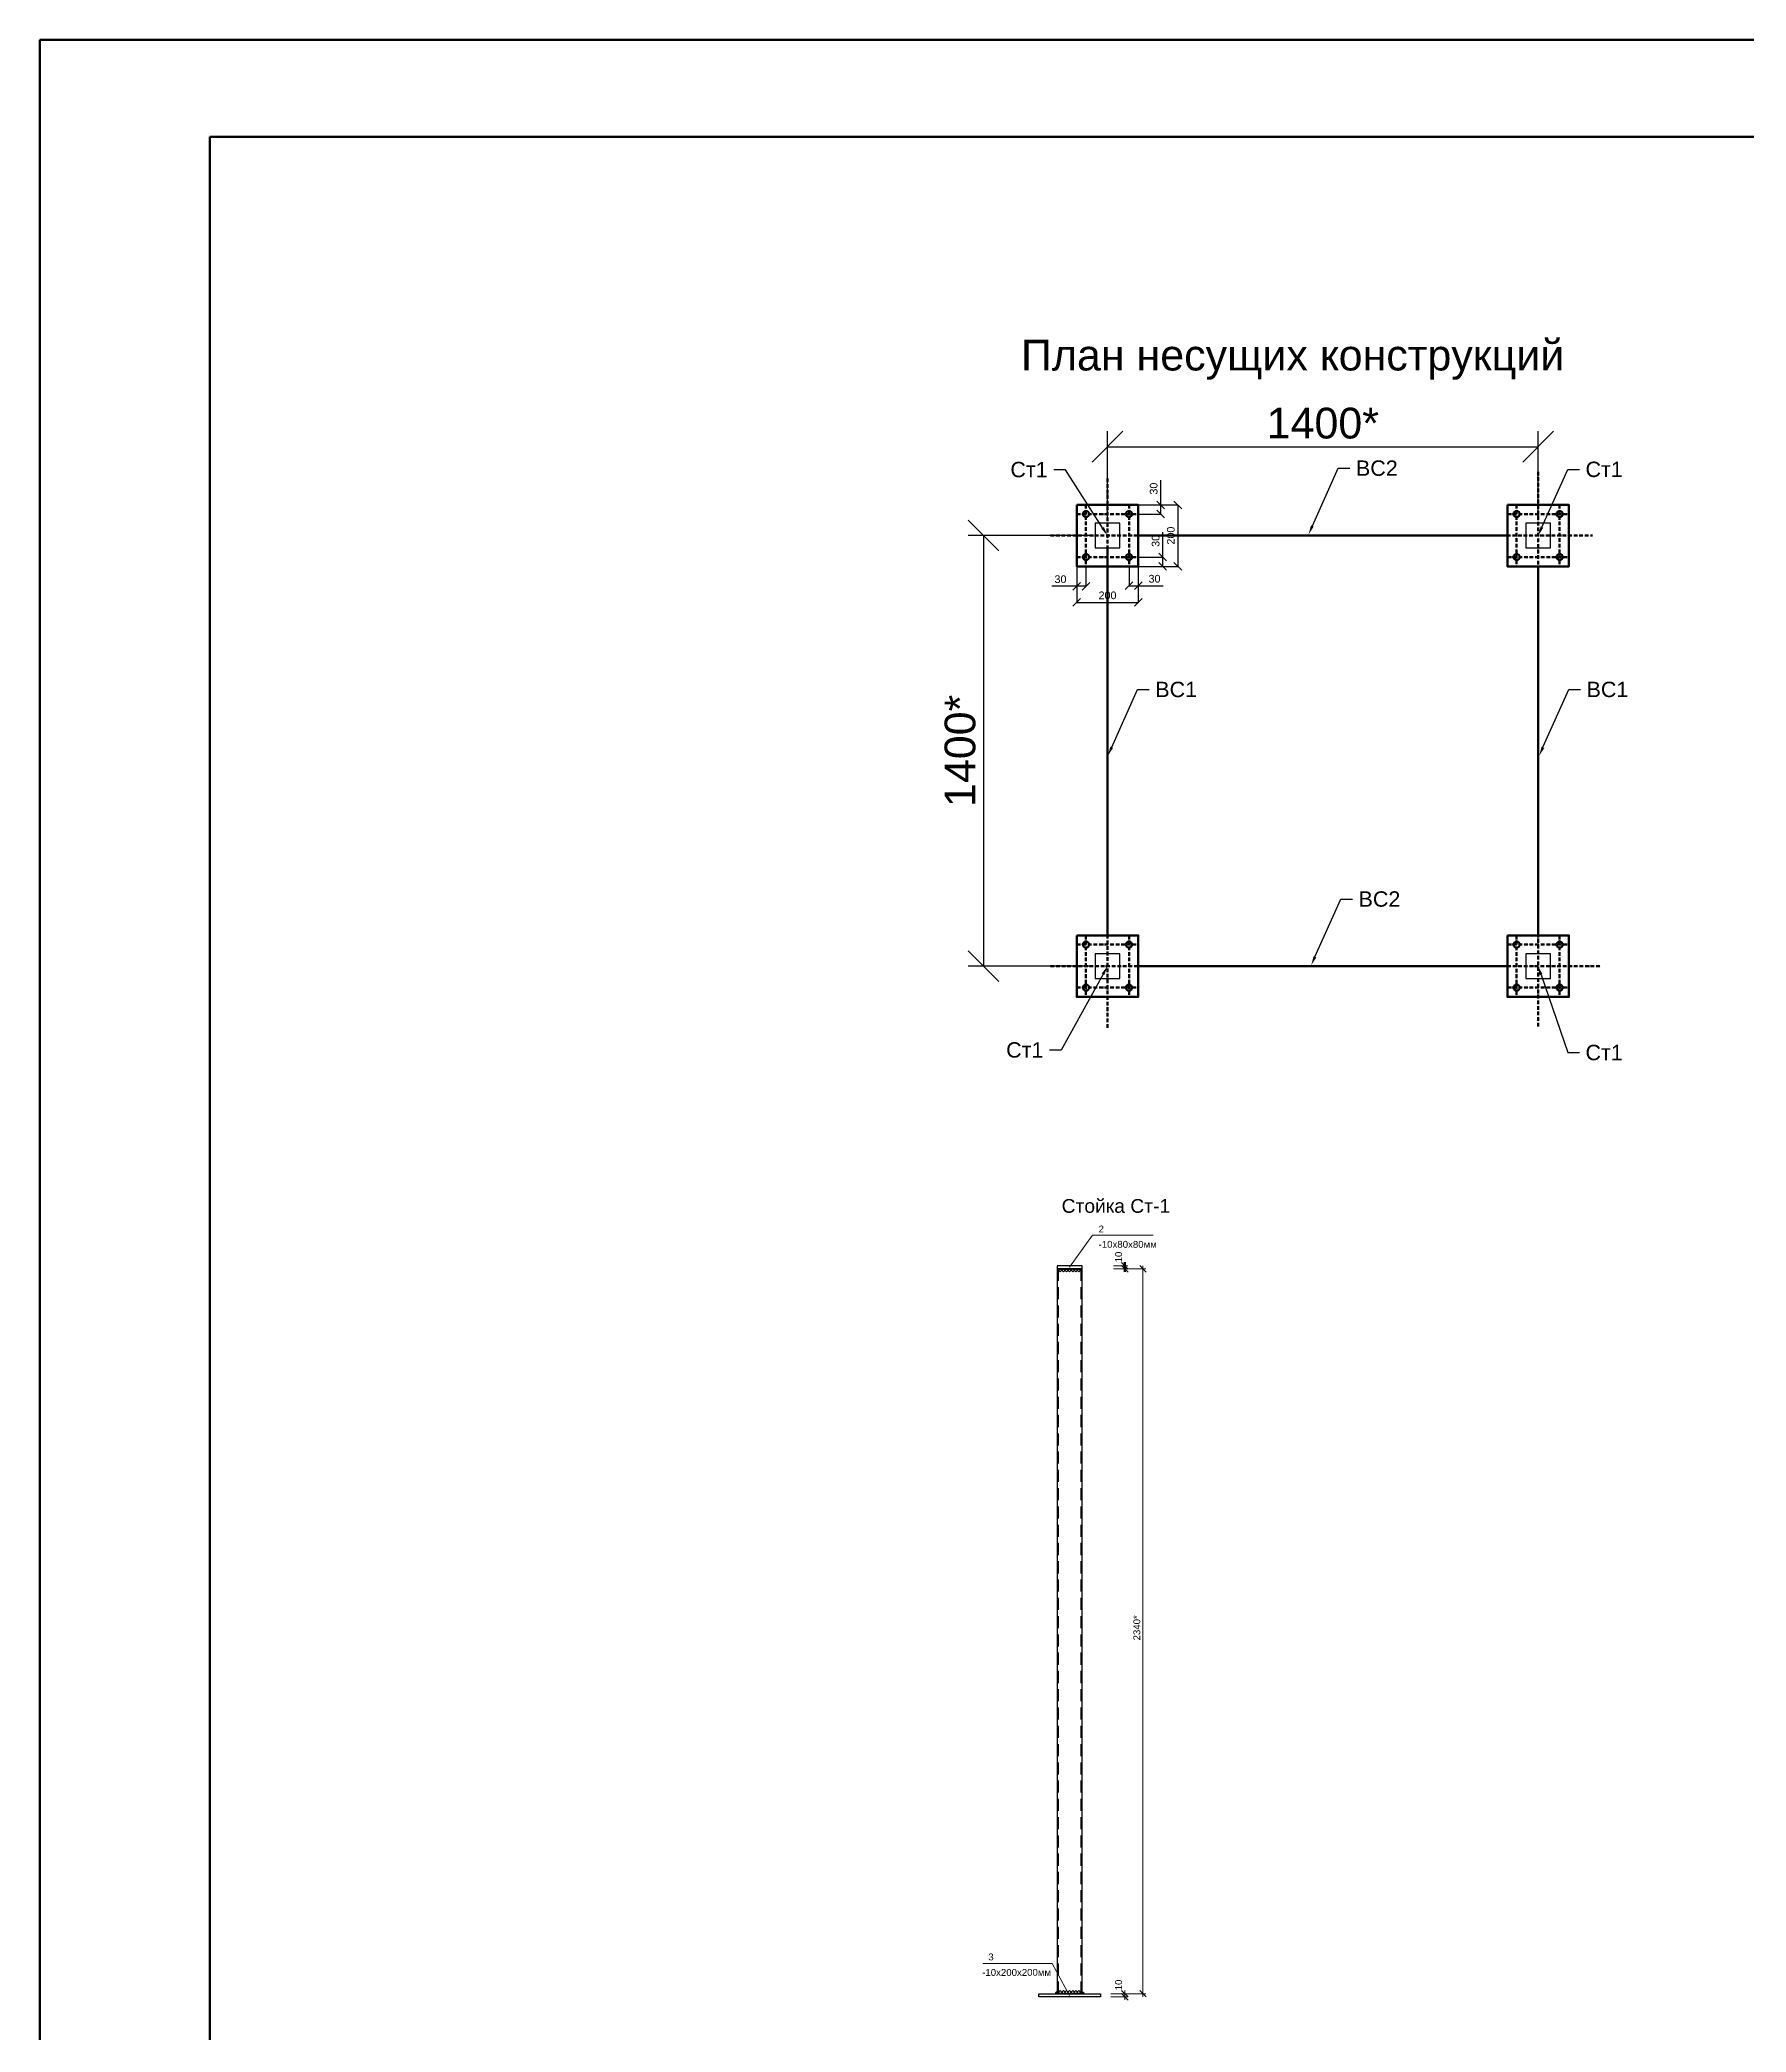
# Model space of a CAD drawing. Header units: millimetres. Extents: x -208979 to 31, y -109229 to 48340.
# Drawn here: x -24180 to -18633, y -3367 to 3112 of the extents above; entities that cross this region are included whole.
import ezdxf
from ezdxf import colors
from ezdxf.entities.mleader import LeaderData, LeaderLine
from ezdxf.math import Vec2, Vec3

# ---------------------------------------------------------------- set-up
doc = ezdxf.new("R2010")
doc.units = ezdxf.units.MM
doc.linetypes.add('ACAD_ISO10W100', pattern=[18, 12, -3, 0, -3])
doc.layers.add('PDF _Геометрия', color=7, linetype='Continuous')
doc.layers.add('PDF _Текст', color=7, linetype='Continuous')
doc.layers.add('PDF _Сплошная заливка', color=7, linetype='Continuous', true_color=0xffffff)
doc.styles.add('PDF Arial', font='arial.ttf')
doc.styles.get("Standard").update_dxf_attribs({"font": 'arial.ttf'})
doc.dimstyles.new('ISO-25', dxfattribs={"dimtxt": 2.5, "dimasz": 2.5, "dimexe": 1.25, "dimexo": 0.625, "dimtad": 1, "dimtxsty": 'Standard', "dimcen": 2.5, "dimadec": 0, "dimazin": 0, "dimtfac": 1, "dimtmove": 0, "dimatfit": 3, "dimfxl": 1, "dimarcsym": 0})

# ---------------------------------------------------------------- blocks, each defined once
blk = doc.blocks.new('_Oblique')
at = {"color": 0, "linetype": 'ByBlock', "lineweight": -2}
blk.add_line((-0.5, -0.5), (0.5, 0.5), dxfattribs=at)
blk = doc.blocks.new('*D2')
at = {"color": 0, "linetype": 'Continuous', "lineweight": -2, "transparency": 16777216}
for p, q in [((-20709.2, 1549.4), (-20709.2, 1838.5)), ((-19309.2, 1549.4), (-19309.2, 1838.5)), ((-20709.2, 1788.5), (-19309.2, 1788.5))]:
    blk.add_line(p, q, dxfattribs=at)
at = {"layer": 'Defpoints', "color": 0, "linetype": 'Continuous', "lineweight": 100, "transparency": 16777216}
for p in [(-19309.2, 1788.5), (-20709.2, 1499.4), (-19309.2, 1499.4)]:
    blk.add_point(p, dxfattribs=at)
at = {"color": 0, "linetype": 'Continuous', "lineweight": -2, "transparency": 16777216, "xscale": 100, "yscale": 100, "zscale": 100, "rotation": 180}
blk.add_blockref('_Oblique', (-20709.2, 1788.5), dxfattribs=at)
at = {"color": 0, "linetype": 'Continuous', "lineweight": -2, "transparency": 16777216, "xscale": 100, "yscale": 100, "zscale": 100}
blk.add_blockref('_Oblique', (-19309.2, 1788.5), dxfattribs=at)
at = {"color": 0, "linetype": 'Continuous', "lineweight": 50, "transparency": 16777216, "insert": (-20009.2, 1864.5), "char_height": 100, "width": 420.317, "attachment_point": 5}
blk.add_mtext('1400*', dxfattribs=at)
blk = doc.blocks.new('*D4')
at = {"color": 0, "linetype": 'Continuous', "lineweight": -2, "transparency": 16777216}
for p, q in [((-20759.2, 1499.4), (-21162.1, 1499.4)), ((-21112.1, 1499.4), (-21112.1, 99.4)), ((-20759.2, 99.4), (-21162.1, 99.4))]:
    blk.add_line(p, q, dxfattribs=at)
at = {"layer": 'Defpoints', "color": 0, "linetype": 'Continuous', "lineweight": 100, "transparency": 16777216}
for p in [(-20709.2, 1499.4), (-21112.1, 99.4), (-20709.2, 99.4)]:
    blk.add_point(p, dxfattribs=at)
at = {"color": 0, "linetype": 'Continuous', "lineweight": -2, "transparency": 16777216, "xscale": 100, "yscale": 100, "zscale": 100}
for p, rotation in [((-21112.1, 1499.4), 90), ((-21112.1, 99.4), 270)]:
    blk.add_blockref('_Oblique', p, dxfattribs=dict(at, rotation=rotation))
at = {"color": 0, "linetype": 'Continuous', "lineweight": 50, "transparency": 16777216, "insert": (-21188.2, 799.4), "char_height": 100, "attachment_point": 5, "rotation": 90}
blk.add_mtext('1400*', dxfattribs=at)
blk = doc.blocks.new('*D5')
at = {"color": 0, "lineweight": -2, "transparency": 16777216}
for p, q in [((-20809.2, 1398.7), (-20809.2, 1280.9)), ((-20609.2, 1398.7), (-20609.2, 1280.9)), ((-20809.2, 1282.1), (-20609.2, 1282.1))]:
    blk.add_line(p, q, dxfattribs=at)
at = {"layer": 'Defpoints', "color": 0, "lineweight": 100, "transparency": 16777216}
for p in [(-20809.2, 1399.4), (-20609.2, 1399.4), (-20609.2, 1282.1)]:
    blk.add_point(p, dxfattribs=at)
at = {"color": 0, "lineweight": -2, "transparency": 16777216, "xscale": 25, "yscale": 25, "zscale": 25, "rotation": 180}
blk.add_blockref('_Oblique', (-20809.2, 1282.1), dxfattribs=at)
at = {"color": 0, "lineweight": -2, "transparency": 16777216, "xscale": 25, "yscale": 25, "zscale": 25}
blk.add_blockref('_Oblique', (-20609.2, 1282.1), dxfattribs=at)
at = {"color": 0, "lineweight": 100, "transparency": 16777216, "insert": (-20709.2, 1304.9), "char_height": 25, "attachment_point": 5}
blk.add_mtext('200', dxfattribs=at)
blk = doc.blocks.new('*D6')
at = {"color": 0, "lineweight": -2, "transparency": 16777216}
for p, q in [((-20809.2, 1398.7), (-20809.2, 1333.4)), ((-20779.2, 1398.7), (-20779.2, 1333.4)), ((-20809.2, 1334.6), (-20889.9, 1334.6)), ((-20779.2, 1334.6), (-20809.2, 1334.6))]:
    blk.add_line(p, q, dxfattribs=at)
at = {"layer": 'Defpoints', "color": 0, "lineweight": 100, "transparency": 16777216}
for p in [(-20809.2, 1399.4), (-20779.2, 1399.4), (-20809.2, 1334.6)]:
    blk.add_point(p, dxfattribs=at)
at = {"color": 0, "lineweight": -2, "transparency": 16777216, "xscale": 25, "yscale": 25, "zscale": 25, "rotation": 180}
blk.add_blockref('_Oblique', (-20809.2, 1334.6), dxfattribs=at)
at = {"color": 0, "lineweight": -2, "transparency": 16777216, "xscale": 25, "yscale": 25, "zscale": 25}
blk.add_blockref('_Oblique', (-20779.2, 1334.6), dxfattribs=at)
at = {"color": 0, "lineweight": 100, "transparency": 16777216, "insert": (-20862.1, 1357.4), "char_height": 25, "attachment_point": 5}
blk.add_mtext('30', dxfattribs=at)
blk = doc.blocks.new('*D7')
at = {"color": 0, "lineweight": -2, "transparency": 16777216}
for p, q in [((-20639.2, 1398.7), (-20639.2, 1335)), ((-20609.2, 1398.7), (-20609.2, 1335)), ((-20639.2, 1336.2), (-20609.2, 1336.2)), ((-20609.2, 1336.2), (-20528.5, 1336.2))]:
    blk.add_line(p, q, dxfattribs=at)
at = {"layer": 'Defpoints', "color": 0, "lineweight": 100, "transparency": 16777216}
for p in [(-20639.2, 1399.4), (-20609.2, 1399.4), (-20609.2, 1336.2)]:
    blk.add_point(p, dxfattribs=at)
at = {"color": 0, "lineweight": -2, "transparency": 16777216, "xscale": 25, "yscale": 25, "zscale": 25, "rotation": 180}
blk.add_blockref('_Oblique', (-20639.2, 1336.2), dxfattribs=at)
at = {"color": 0, "lineweight": -2, "transparency": 16777216, "xscale": 25, "yscale": 25, "zscale": 25}
blk.add_blockref('_Oblique', (-20609.2, 1336.2), dxfattribs=at)
at = {"color": 0, "lineweight": 100, "transparency": 16777216, "insert": (-20556.4, 1359), "char_height": 25, "attachment_point": 5}
blk.add_mtext('30', dxfattribs=at)
blk = doc.blocks.new('*D8')
at = {"color": 0, "lineweight": -2, "transparency": 16777216}
for p, q in [((-20608.6, 1599.4), (-20479.3, 1599.4)), ((-20480.6, 1599.4), (-20480.6, 1399.4)), ((-20608.6, 1399.4), (-20479.3, 1399.4))]:
    blk.add_line(p, q, dxfattribs=at)
at = {"layer": 'Defpoints', "color": 0, "lineweight": 100, "transparency": 16777216}
for p in [(-20609.2, 1599.4), (-20609.2, 1399.4), (-20480.6, 1399.4)]:
    blk.add_point(p, dxfattribs=at)
at = {"color": 0, "lineweight": -2, "transparency": 16777216, "xscale": 25, "yscale": 25, "zscale": 25}
for p, rotation in [((-20480.6, 1599.4), 90), ((-20480.6, 1399.4), 270)]:
    blk.add_blockref('_Oblique', p, dxfattribs=dict(at, rotation=rotation))
at = {"color": 0, "lineweight": 100, "transparency": 16777216, "insert": (-20503.3, 1499.4), "char_height": 25, "attachment_point": 5, "rotation": 90}
blk.add_mtext('200', dxfattribs=at)
blk = doc.blocks.new('*D9')
at = {"color": 0, "lineweight": -2, "transparency": 16777216}
for p, q in [((-20536.3, 1599.4), (-20536.3, 1680.1)), ((-20608.6, 1599.4), (-20535, 1599.4)), ((-20608.6, 1569.4), (-20535, 1569.4)), ((-20536.3, 1569.4), (-20536.3, 1599.4))]:
    blk.add_line(p, q, dxfattribs=at)
at = {"layer": 'Defpoints', "color": 0, "lineweight": 100, "transparency": 16777216}
for p in [(-20609.2, 1599.4), (-20609.2, 1569.4), (-20536.3, 1599.4)]:
    blk.add_point(p, dxfattribs=at)
at = {"color": 0, "lineweight": -2, "transparency": 16777216, "xscale": 25, "yscale": 25, "zscale": 25}
for p, rotation in [((-20536.3, 1599.4), 90), ((-20536.3, 1569.4), 270)]:
    blk.add_blockref('_Oblique', p, dxfattribs=dict(at, rotation=rotation))
at = {"color": 0, "lineweight": 100, "transparency": 16777216, "insert": (-20559, 1652.2), "char_height": 25, "attachment_point": 5, "rotation": 90}
blk.add_mtext('30', dxfattribs=at)
blk = doc.blocks.new('*D10')
at = {"color": 0, "lineweight": -2, "transparency": 16777216}
for p, q in [((-20529.9, 1429.4), (-20529.9, 1510.1)), ((-20608.6, 1429.4), (-20528.6, 1429.4)), ((-20529.9, 1399.4), (-20529.9, 1429.4)), ((-20608.6, 1399.4), (-20528.6, 1399.4))]:
    blk.add_line(p, q, dxfattribs=at)
at = {"layer": 'Defpoints', "color": 0, "lineweight": 100, "transparency": 16777216}
for p in [(-20609.2, 1429.4), (-20609.2, 1399.4), (-20529.9, 1399.4)]:
    blk.add_point(p, dxfattribs=at)
at = {"color": 0, "lineweight": -2, "transparency": 16777216, "xscale": 25, "yscale": 25, "zscale": 25}
for p, rotation in [((-20529.9, 1429.4), 90), ((-20529.9, 1399.4), 270)]:
    blk.add_blockref('_Oblique', p, dxfattribs=dict(at, rotation=rotation))
at = {"color": 0, "lineweight": 100, "transparency": 16777216, "insert": (-20552.7, 1482.2), "char_height": 25, "attachment_point": 5, "rotation": 90}
blk.add_mtext('30', dxfattribs=at)

msp = doc.modelspace()

# ---------------------------------------------------------------- hatches: boundary and pattern name
at = {"layer": 'PDF _Сплошная заливка', "lineweight": 100, "transparency": 33554559}
for points in [[(-20878.852, -3241.897), (-20872.455, -3242.324), (-20872.455, -3236.353), (-20873.734, -3236.353), (-20875.014, -3236.78), (-20875.867, -3237.206), (-20877.573, -3238.912), (-20877.999, -3239.765), (-20878.426, -3240.191)], [(-20785.884, -3241.471), (-20786.31, -3241.471), (-20786.31, -3240.191), (-20786.737, -3240.191), (-20786.737, -3238.912), (-20788.016, -3237.633), (-20788.869, -3237.206), (-20789.296, -3236.78), (-20790.575, -3236.353), (-20791.854, -3236.353), (-20791.854, -3242.324), (-20785.884, -3242.324)]]:
    msp.add_hatch(color=1, dxfattribs=at).paths.add_polyline_path(points)

# ---------------------------------------------------------------- linework, layer by layer
at = {"color": 241, "linetype": 'ACAD_ISO10W100', "lineweight": 50, "true_color": 0xf7abae}
for p, q in [((-20709.208, -100.917), (-20709.208, 1691.024)), ((-19309.208, -96.827), (-19309.208, 1712.978)), ((-20809.208, 1569.375), (-20609.208, 1569.375)), ((-20779.208, 1599.375), (-20779.208, 1399.375)), ((-20639.208, 1599.375), (-20639.208, 1399.375)), ((-19409.208, 1569.375), (-19209.208, 1569.375)), ((-19379.208, 1599.375), (-19379.208, 1399.375)), ((-19239.208, 1599.375), (-19239.208, 1399.375)), ((-20894.865, 1499.375), (-19132.175, 1499.375)), ((-20809.208, 1429.375), (-20609.208, 1429.375)), ((-19409.208, 1429.375), (-19209.208, 1429.375)), ((-20779.208, 199.375), (-20779.208, -0.625)), ((-20639.208, 199.375), (-20639.208, -0.625)), ((-19379.208, 199.375), (-19379.208, -0.625)), ((-19239.208, 199.375), (-19239.208, -0.625)), ((-20809.208, 169.375), (-20609.208, 169.375)), ((-19409.208, 169.375), (-19209.208, 169.375)), ((-20894.258, 99.375), (-19104.163, 99.375)), ((-20809.208, 29.375), (-20609.208, 29.375)), ((-19409.208, 29.375), (-19209.208, 29.375))]:
    msp.add_line(p, q, dxfattribs=at)
at = {"color": 152, "lineweight": 100, "true_color": 0x2776bb}
for p, q in [((-20609.208, 1499.375), (-19409.208, 1499.375)), ((-20709.208, 1459.375), (-20709.208, 199.375)), ((-19309.208, 199.375), (-19309.208, 1399.375)), ((-20609.208, 99.375), (-19409.208, 99.375))]:
    msp.add_line(p, q, dxfattribs=at)
at = {"lineweight": 100}
msp.add_line((-20653.255, -863.399), (-20653.255, -894.642), dxfattribs=at)
at = {"color": 1, "lineweight": 100}
for points in [[(-24180.412, 3111.595), (-13082.097, 3111.595), (-13082.097, -18754.015), (-24180.412, -18754.015)], [(-23627.471, 2795.846), (-13635.038, 2795.846), (-13635.038, -18359.329), (-23627.471, -18359.329)]]:
    msp.add_lwpolyline(points, close=True, dxfattribs=at)
at = {"color": 152, "lineweight": 100, "true_color": 0x2776bb}
for points in [[(-20809.208, 1599.375), (-20609.208, 1599.375), (-20609.208, 1399.375), (-20809.208, 1399.375)], [(-19409.208, 1599.375), (-19209.208, 1599.375), (-19209.208, 1399.375), (-19409.208, 1399.375)], [(-20809.208, 199.375), (-20609.208, 199.375), (-20609.208, -0.625), (-20809.208, -0.625)], [(-19409.208, 199.375), (-19209.208, 199.375), (-19209.208, -0.625), (-19409.208, -0.625)]]:
    msp.add_lwpolyline(points, close=True, dxfattribs=at)
at = {"color": 152, "true_color": 0x2776bb}
for points in [[(-20749.208, 1459.375), (-20669.208, 1459.375), (-20669.208, 1539.375), (-20749.208, 1539.375)], [(-19349.208, 1459.375), (-19269.208, 1459.375), (-19269.208, 1539.375), (-19349.208, 1539.375)], [(-20749.208, 59.375), (-20669.208, 59.375), (-20669.208, 139.375), (-20749.208, 139.375)], [(-19349.208, 59.375), (-19269.208, 59.375), (-19269.208, 139.375), (-19349.208, 139.375)]]:
    msp.add_lwpolyline(points, close=True, dxfattribs=at)
at = {"color": 152, "lineweight": 100, "true_color": 0x2776bb}
for centre in [(-20779.208, 1569.375), (-20639.208, 1569.375), (-19379.208, 1569.375), (-19239.208, 1569.375), (-20779.208, 1429.375), (-20639.208, 1429.375), (-19379.208, 1429.375), (-19239.208, 1429.375), (-20779.208, 169.375), (-20639.208, 169.375), (-19379.208, 169.375), (-19239.208, 169.375), (-20779.208, 29.375), (-20639.208, 29.375), (-19379.208, 29.375), (-19239.208, 29.375)]:
    msp.add_circle(centre, 10, dxfattribs=at)
at = {"layer": 'PDF _Геометрия', "lineweight": 13}
for points in [[(-20560.714, -776.111), (-20758.164, -776.111), (-20832.368, -880.128), (-20758.164, -776.111)], [(-20593.977, -3242.324), (-20593.977, -3252.559), (-20593.977, -3242.324), (-20593.977, -885.285), (-20593.977, -875.05), (-20593.977, -885.285)], [(-21114.708, -3143.836), (-20888.908, -3143.836), (-20832.368, -3247.853), (-20888.908, -3143.836)], [(-20653.255, -3242.324), (-20653.255, -3232.089), (-20653.255, -3242.324), (-20653.255, -3252.559), (-20653.255, -3262.367), (-20653.255, -3252.559)]]:
    msp.add_lwpolyline(points, close=True, dxfattribs=at)
at = {"layer": 'PDF _Геометрия', "color": 5, "lineweight": 30}
for points in [[(-20872.455, -885.285), (-20791.854, -885.285), (-20791.854, -875.05), (-20872.455, -875.05)], [(-20663.917, -864.388), (-20642.594, -885.711)], [(-20642.594, -895.946), (-20663.917, -874.197)], [(-20642.594, -895.946), (-20663.917, -874.197)], [(-20604.639, -874.197), (-20583.316, -895.946)], [(-20642.594, -3252.985), (-20663.917, -3231.662)], [(-20642.594, -3252.985), (-20663.917, -3231.662)], [(-20583.316, -3252.985), (-20604.639, -3231.662)], [(-20731.724, -3252.559), (-20933.012, -3252.559), (-20933.012, -3242.324), (-20731.724, -3242.324)], [(-20642.594, -3263.22), (-20663.917, -3241.897)]]:
    msp.add_lwpolyline(points, close=True, dxfattribs=at)
for points in [[(-20791.854, -1092.478), (-20791.854, -885.285), (-20872.455, -885.285), (-20872.455, -1096.679)], [(-20872.455, -1086.573), (-20872.455, -3242.324)], [(-20791.854, -3242.324), (-20791.854, -1086.573)], [(-20872.455, -3236.353), (-20875.867, -3237.206), (-20877.999, -3239.338), (-20878.852, -3242.324)], [(-20791.854, -3236.353), (-20788.869, -3237.206), (-20786.737, -3239.338), (-20785.884, -3242.324)], [(-20872.455, -3242.324), (-20791.854, -3242.324)]]:
    msp.add_lwpolyline(points, dxfattribs=at)
at = {"layer": 'PDF _Геометрия', "lineweight": 13}
for points in [[(-20791.854, -895.093), (-20802.089, -885.285), (-20812.324, -895.093), (-20822.133, -885.285), (-20832.368, -895.093), (-20842.603, -885.285), (-20852.412, -895.093), (-20862.647, -885.285), (-20872.455, -895.093)], [(-20791.854, -885.285), (-20802.089, -895.093), (-20812.324, -885.285), (-20822.133, -895.093), (-20832.368, -885.285), (-20842.603, -895.093), (-20852.412, -885.285), (-20862.647, -895.093), (-20872.455, -885.285)], [(-20868.617, -924.519), (-20868.617, -885.285)], [(-20796.119, -924.519), (-20796.119, -885.285)], [(-20689.931, -875.05), (-20643.02, -875.05)], [(-20584.169, -885.285), (-20689.931, -885.285), (-20643.02, -885.285)], [(-20868.617, -983.797), (-20868.617, -944.563)], [(-20796.119, -983.797), (-20796.119, -944.563)], [(-20868.617, -1043.075), (-20868.617, -1003.84)], [(-20796.119, -1043.075), (-20796.119, -1003.84)], [(-20868.617, -1102.779), (-20868.617, -1063.545)], [(-20796.119, -1102.779), (-20796.119, -1063.545)], [(-20868.617, -1162.057), (-20868.617, -1122.822)], [(-20796.119, -1162.057), (-20796.119, -1122.822)], [(-20868.617, -1221.334), (-20868.617, -1182.1)], [(-20796.119, -1221.334), (-20796.119, -1182.1)], [(-20868.617, -1281.039), (-20868.617, -1241.805)], [(-20796.119, -1281.039), (-20796.119, -1241.805)], [(-20868.617, -1340.317), (-20868.617, -1301.082)], [(-20868.617, -1400.021), (-20868.617, -1360.36)], [(-20796.119, -1340.317), (-20796.119, -1301.082)], [(-20796.119, -1400.021), (-20796.119, -1360.36)], [(-20868.617, -1459.299), (-20868.617, -1420.064)], [(-20796.119, -1459.299), (-20796.119, -1420.064)], [(-20868.617, -1518.576), (-20868.617, -1479.342)], [(-20796.119, -1518.576), (-20796.119, -1479.342)], [(-20868.617, -1578.281), (-20868.617, -1539.046)], [(-20796.119, -1578.281), (-20796.119, -1539.046)], [(-20868.617, -1637.558), (-20868.617, -1598.324)], [(-20796.119, -1637.558), (-20796.119, -1598.324)], [(-20868.617, -1696.836), (-20868.617, -1657.602)], [(-20796.119, -1696.836), (-20796.119, -1657.602)], [(-20868.617, -1756.541), (-20868.617, -1717.306)], [(-20796.119, -1756.541), (-20796.119, -1717.306)], [(-20868.617, -1815.818), (-20868.617, -1776.584)], [(-20796.119, -1815.818), (-20796.119, -1776.584)], [(-20868.617, -1875.523), (-20868.617, -1835.862)], [(-20796.119, -1875.523), (-20796.119, -1835.862)], [(-20868.617, -1934.8), (-20868.617, -1895.566)], [(-20796.119, -1934.8), (-20796.119, -1895.566)], [(-20868.617, -1994.078), (-20868.617, -1954.844)], [(-20796.119, -1994.078), (-20796.119, -1954.844)], [(-20868.617, -2053.782), (-20868.617, -2014.548)], [(-20796.119, -2053.782), (-20796.119, -2014.548)], [(-20868.617, -2113.06), (-20868.617, -2073.826)], [(-20868.617, -2172.338), (-20868.617, -2133.104)], [(-20796.119, -2113.06), (-20796.119, -2073.826)], [(-20796.119, -2172.338), (-20796.119, -2133.104)], [(-20868.617, -2232.042), (-20868.617, -2192.808)], [(-20796.119, -2232.042), (-20796.119, -2192.808)], [(-20868.617, -2291.32), (-20868.617, -2252.086)], [(-20796.119, -2291.32), (-20796.119, -2252.086)], [(-20868.617, -2351.024), (-20868.617, -2311.364)], [(-20796.119, -2351.024), (-20796.119, -2311.364)], [(-20868.617, -2410.302), (-20868.617, -2371.068)], [(-20796.119, -2410.302), (-20796.119, -2371.068)], [(-20868.617, -2469.58), (-20868.617, -2430.346)], [(-20796.119, -2469.58), (-20796.119, -2430.346)], [(-20868.617, -2529.284), (-20868.617, -2490.05)], [(-20796.119, -2529.284), (-20796.119, -2490.05)], [(-20868.617, -2588.562), (-20868.617, -2549.328)], [(-20796.119, -2588.562), (-20796.119, -2549.328)], [(-20868.617, -2647.84), (-20868.617, -2608.606)], [(-20796.119, -2647.84), (-20796.119, -2608.606)], [(-20868.617, -2707.544), (-20868.617, -2668.31)], [(-20796.119, -2707.544), (-20796.119, -2668.31)], [(-20868.617, -2766.822), (-20868.617, -2727.588)], [(-20796.119, -2766.822), (-20796.119, -2727.588)], [(-20868.617, -2826.1), (-20868.617, -2786.865)], [(-20868.617, -2885.804), (-20868.617, -2846.57)], [(-20796.119, -2826.1), (-20796.119, -2786.865)], [(-20796.119, -2885.804), (-20796.119, -2846.57)], [(-20868.617, -2945.082), (-20868.617, -2905.847)], [(-20796.119, -2945.082), (-20796.119, -2905.847)], [(-20868.617, -3004.786), (-20868.617, -2965.125)], [(-20796.119, -3004.786), (-20796.119, -2965.125)], [(-20868.617, -3064.064), (-20868.617, -3024.83)], [(-20796.119, -3064.064), (-20796.119, -3024.83)], [(-20868.617, -3123.342), (-20868.617, -3084.107)], [(-20796.119, -3123.342), (-20796.119, -3084.107)], [(-20868.617, -3183.046), (-20868.617, -3143.812)], [(-20796.119, -3183.046), (-20796.119, -3143.812)], [(-20872.455, -3232.089), (-20862.647, -3242.324), (-20852.412, -3232.089), (-20842.603, -3242.324), (-20832.368, -3232.089), (-20822.133, -3242.324), (-20812.324, -3232.089), (-20802.089, -3242.324), (-20791.854, -3232.089)], [(-20872.455, -3242.324), (-20862.647, -3232.089), (-20852.412, -3242.324), (-20842.603, -3232.089), (-20832.368, -3242.324), (-20822.133, -3232.089), (-20812.324, -3242.324), (-20802.089, -3232.089), (-20791.854, -3242.324)], [(-20868.617, -3242.324), (-20868.617, -3203.089)], [(-20796.119, -3242.324), (-20796.119, -3203.089)], [(-20584.169, -3242.324), (-20698.033, -3242.324), (-20643.02, -3242.324)], [(-20698.033, -3252.559), (-20643.02, -3252.559)], [(-20653.255, -3242.324), (-20653.255, -3252.559)], [(-20653.255, -3242.324), (-20653.255, -3252.559)]]:
    msp.add_lwpolyline(points, dxfattribs=at)

# ---------------------------------------------------------------- texts
at = {"lineweight": 100}
msp.add_text('План несущих конструкций', height=100, dxfattribs=at).set_placement((-20990.455, 2036.397))
at = {"layer": 'PDF _Текст', "lineweight": 100, "attachment_point": 7, "style": 'PDF Arial'}
for s, insert, char_height in [('Стойка Ст-1', (-20858.398, -703.574), 44.82352), ('2', (-20738.148, -766.693), 22.412), ('-10х80х80мм', (-20738.148, -817.007), 22.41176), ('-10х200х200мм', (-21116.695, -3184.732), 22.41176), ('3', (-21096.821, -3134.418), 22.412)]:
    msp.add_mtext(s, dxfattribs=dict(at, insert=insert, char_height=char_height))
at = {"layer": 'PDF _Текст', "lineweight": 100, "char_height": 22.4118, "attachment_point": 7, "rotation": 90, "style": 'PDF Arial'}
for s, insert in [('10', (-20661.748, -864.005)), ('2340*', (-20602.479, -2093.482)), ('10', (-20661.748, -3231.256))]:
    msp.add_mtext(s, dxfattribs=dict(at, insert=insert))

# ---------------------------------------------------------------- dimensions: what is measured, and where the dimension line sits
at = {"color": 241, "linetype": 'Continuous', "lineweight": 50, "true_color": 0xf7abae}
dim = msp.add_linear_dim(base=(-19309.208, 1788.492), p1=(-20709.208, 1499.375), p2=(-19309.208, 1499.375), text='<>*', dimstyle='ISO-25', override={"dimtxt": 100, "dimasz": 100, "dimexe": 50, "dimexo": 50, "dimgap": 25, "dimtoh": 0, "dimblk1": 'Oblique', "dimblk2": 'Oblique', "dimsah": 1}, dxfattribs=at)
dim.commit()
dim.dimension.update_dxf_attribs({"geometry": '*D2', "text_midpoint": (-20009.208, 1864.55)})
at = {"color": 241, "lineweight": 100, "true_color": 0xf7abae}
for base, p1, p2, picture, middle in [((-20536.255, 1599.375), (-20609.208, 1569.375), (-20609.208, 1599.375), '*D9', (-20559.028, 1652.229)), ((-20480.557, 1399.375), (-20609.208, 1599.375), (-20609.208, 1399.375), '*D8', (-20503.321, 1499.375))]:
    dim = msp.add_linear_dim(base=base, p1=p1, p2=p2, angle=90, dimstyle='ISO-25', override={"dimtxt": 25, "dimasz": 25, "dimgap": 10, "dimblk1": 'Oblique', "dimblk2": 'Oblique', "dimsah": 1}, dxfattribs=at)
    dim.commit()
    dim.dimension.update_dxf_attribs({"geometry": picture, "text_midpoint": middle})
at = {"color": 241, "linetype": 'Continuous', "lineweight": 50, "true_color": 0xf7abae}
dim = msp.add_linear_dim(base=(-21112.096, 99.375), p1=(-20709.208, 1499.375), p2=(-20709.208, 99.375), angle=90, text='<>*', dimstyle='ISO-25', override={"dimtxt": 100, "dimasz": 100, "dimexe": 50, "dimexo": 50, "dimgap": 25, "dimblk1": 'Oblique', "dimblk2": 'Oblique', "dimsah": 1}, dxfattribs=at)
dim.commit()
dim.dimension.update_dxf_attribs({"geometry": '*D4', "text_midpoint": (-21188.154, 799.375)})
at = {"color": 241, "lineweight": 100, "true_color": 0xf7abae}
dim = msp.add_linear_dim(base=(-20529.889, 1399.375), p1=(-20609.208, 1429.375), p2=(-20609.208, 1399.375), angle=90, dimstyle='ISO-25', override={"dimtxt": 25, "dimasz": 25, "dimgap": 10, "dimblk1": 'Oblique', "dimblk2": 'Oblique', "dimsah": 1}, dxfattribs=at)
dim.commit()
dim.dimension.update_dxf_attribs({"geometry": '*D10', "text_midpoint": (-20529.889, 1482.229), "dimtype": 160})
for base, p1, p2, picture, middle in [((-20809.208, 1334.627), (-20779.208, 1399.375), (-20809.208, 1399.375), '*D6', (-20862.062, 1357.4)), ((-20609.208, 1282.148), (-20809.208, 1399.375), (-20609.208, 1399.375), '*D5', (-20709.208, 1304.912)), ((-20609.208, 1336.217), (-20639.208, 1399.375), (-20609.208, 1399.375), '*D7', (-20556.353, 1358.99))]:
    dim = msp.add_linear_dim(base=base, p1=p1, p2=p2, dimstyle='ISO-25', override={"dimtxt": 25, "dimasz": 25, "dimgap": 10, "dimblk1": 'Oblique', "dimblk2": 'Oblique', "dimsah": 1}, dxfattribs=at)
    dim.commit()
    dim.dimension.update_dxf_attribs({"geometry": picture, "text_midpoint": middle})

# ---------------------------------------------------------------- leaders
at = {"lineweight": 100}
ml = msp.add_multileader_mtext('Standard', dxfattribs=at)
ml.set_content('Ст1', color=256)
ml.set_leader_properties()
ml.build(insert=Vec2(0, 0))
ml.multileader.update_dxf_attribs({"arrow_head_size": 30})
ctx = ml.context
ctx.base_point, ctx.char_height, ctx.arrow_head_size, ctx.landing_gap_size, ctx.plane_origin = Vec3(-21028.786, 1713.777), 50, 30, 20, Vec3(-20709.208, 1499.375)
ctx.text_align_type = 2
notes = []
notes.append((ctx, [(0, (1, 1, 0), (-20846.181, 1713.777), (-1, 0), 37.626, [(0, [(-20709.208, 1499.375)], 0, [])])]))
ctx.mtext.insert, ctx.mtext.alignment, ctx.mtext.flow_direction = Vec3(-20903.806, 1739.203), 3, 5
ml = msp.add_multileader_mtext('Standard', dxfattribs=at)
ml.set_content('ВС2', color=256)
ml.set_leader_properties()
ml.build(insert=Vec2(0, 0))
ml.multileader.update_dxf_attribs({"arrow_head_size": 30})
ctx = ml.context
ctx.base_point, ctx.char_height, ctx.arrow_head_size, ctx.landing_gap_size, ctx.plane_origin = Vec3(-19921.485, 1718.385), 50, 30, 20, Vec3(-20055.499, 1503.262)
notes.append((ctx, [(1, (1, 1, 0), (-19959.11, 1718.385), (1, 0), 37.626, [(0, [(-20055.499, 1503.262)], 0, [])])]))
ctx.mtext.insert, ctx.mtext.flow_direction = Vec3(-19901.485, 1743.811), 5
ml = msp.add_multileader_mtext('Standard', dxfattribs=at)
ml.set_content('Ст1', color=256)
ml.set_leader_properties()
ml.build(insert=Vec2(0, 0))
ml.multileader.update_dxf_attribs({"arrow_head_size": 30})
ctx = ml.context
ctx.base_point, ctx.char_height, ctx.arrow_head_size, ctx.landing_gap_size, ctx.plane_origin = Vec3(-19175.193, 1714.497), 50, 30, 20, Vec3(-19309.208, 1499.375)
notes.append((ctx, [(1, (1, 1, 0), (-19212.819, 1714.497), (1, 0), 37.626, [(0, [(-19309.208, 1499.375)], 0, [])])]))
ctx.mtext.insert, ctx.mtext.flow_direction = Vec3(-19155.193, 1739.924), 5
ml = msp.add_multileader_mtext('Standard', dxfattribs=at)
ml.set_content('ВС1', color=256)
ml.set_leader_properties()
ml.build(insert=Vec2(0, 0))
ml.multileader.update_dxf_attribs({"arrow_head_size": 30})
ctx = ml.context
ctx.base_point, ctx.char_height, ctx.arrow_head_size, ctx.landing_gap_size, ctx.plane_origin = Vec3(-20573.867, 998.718), 50, 30, 20, Vec3(-20707.882, 783.595)
notes.append((ctx, [(1, (1, 1, 0), (-20611.493, 998.718), (1, 0), 37.626, [(0, [(-20707.882, 783.595)], 0, [])])]))
ctx.mtext.insert, ctx.mtext.flow_direction = Vec3(-20553.867, 1024.144), 5
ml = msp.add_multileader_mtext('Standard', dxfattribs=at)
ml.set_content('ВС1', color=256)
ml.set_leader_properties()
ml.build(insert=Vec2(0, 0))
ml.multileader.update_dxf_attribs({"arrow_head_size": 30})
ctx = ml.context
ctx.base_point, ctx.char_height, ctx.arrow_head_size, ctx.landing_gap_size, ctx.plane_origin = Vec3(-19171.668, 998.718), 50, 30, 20, Vec3(-19305.682, 783.595)
notes.append((ctx, [(1, (1, 1, 0), (-19209.293, 998.718), (1, 0), 37.626, [(0, [(-19305.682, 783.595)], 0, [])])]))
ctx.mtext.insert, ctx.mtext.flow_direction = Vec3(-19151.668, 1024.144), 5
ml = msp.add_multileader_mtext('Standard', dxfattribs=at)
ml.set_content('ВС2', color=256)
ml.set_leader_properties()
ml.build(insert=Vec2(0, 0))
ml.multileader.update_dxf_attribs({"arrow_head_size": 30})
ctx = ml.context
ctx.base_point, ctx.char_height, ctx.arrow_head_size, ctx.landing_gap_size, ctx.plane_origin = Vec3(-19913.012, 317.15), 50, 30, 20, Vec3(-20047.026, 102.028)
notes.append((ctx, [(1, (1, 1, 0), (-19950.638, 317.15), (1, 0), 37.626, [(0, [(-20047.026, 102.028)], 0, [])])]))
ctx.mtext.insert, ctx.mtext.flow_direction = Vec3(-19893.012, 342.577), 5
ml = msp.add_multileader_mtext('Standard', dxfattribs=at)
ml.set_content('Ст1', color=256)
ml.set_leader_properties()
ml.build(insert=Vec2(0, 0))
ml.multileader.update_dxf_attribs({"arrow_head_size": 30})
ctx = ml.context
ctx.base_point, ctx.char_height, ctx.arrow_head_size, ctx.landing_gap_size, ctx.plane_origin = Vec3(-21042.454, -173.571), 50, 30, 20, Vec3(-20709.208, 99.375)
ctx.text_align_type = 2
notes.append((ctx, [(0, (1, 1, 0), (-20859.849, -173.571), (-1, 0), 37.626, [(0, [(-20709.208, 99.375)], 0, [])])]))
ctx.mtext.insert, ctx.mtext.alignment, ctx.mtext.flow_direction = Vec3(-20917.474, -148.145), 3, 5
ml = msp.add_multileader_mtext('Standard', dxfattribs=at)
ml.set_content('Ст1', color=256)
ml.set_leader_properties()
ml.build(insert=Vec2(0, 0))
ml.multileader.update_dxf_attribs({"arrow_head_size": 30})
ctx = ml.context
ctx.base_point, ctx.char_height, ctx.arrow_head_size, ctx.landing_gap_size, ctx.plane_origin = Vec3(-19175.193, -182.038), 50, 30, 20, Vec3(-19309.208, 99.375)
notes.append((ctx, [(1, (1, 1, 0), (-19212.819, -182.038), (1, 0), 37.626, [(0, [(-19309.208, 99.375)], 0, [])])]))
ctx.mtext.insert, ctx.mtext.flow_direction = Vec3(-19155.193, -156.612), 5
for ctx, leaders in notes:
    for number, flags, end, landing, length, lines in leaders:
        leader = LeaderData()
        leader.index, (leader.has_last_leader_line, leader.has_dogleg_vector, leader.attachment_direction) = number, flags
        leader.last_leader_point, leader.dogleg_vector, leader.dogleg_length = Vec3(end), Vec3(landing), length
        for number, points, colour, breaks in lines:
            line = LeaderLine()
            line.index, line.vertices, line.color, line.breaks = number, Vec3.list(points), colors.encode_raw_color(colour), breaks
            leader.lines.append(line)
        ctx.leaders.append(leader)

doc.saveas('drawing.dxf')
